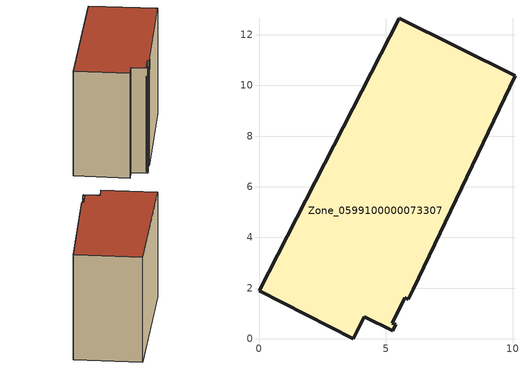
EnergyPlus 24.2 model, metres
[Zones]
Zone_0599100000073307
 floor ground (C_G): 4.14,0.87 3.72,0 0,1.91 5.53,12.65 10.09,10.37 6.07,1.95 5.88,1.56 5.74,1.63 5.25,0.62 5.39,0.58 5.27,0.32 z0
 wall outside (C_F): 5.53,12.65 0,1.91 3.72,0 4.14,0.87 5.27,0.32 5.39,0.58 5.25,0.62 5.74,1.63 5.88,1.56 6.07,1.95 10.09,10.37 5.53,12.65 z0:8.38
 roof outside (C_R): 5.27,0.32 5.39,0.58 5.25,0.62 5.74,1.63 5.88,1.56 6.07,1.95 10.09,10.37 5.53,12.65 0,1.91 3.72,0 4.14,0.87 z8.38
[BUILDING]
Pand.0599100000073307: North Axis=0; Terrain=City; Loads Convergence Tolerance Value=0.04; Temperature Convergence Tolerance Value=0.4; Solar Distribution=FullExterior; Maximum Number of Warmup Days=25; Minimum Number of Warmup Days=1
[Site:Location]
Rotterdam.The.Hague.AP_ZH_NLD Design_Conditions: Latitude=51.96; Longitude=4.45; Time Zone=1; Elevation=-4.5
[SITE:GROUNDTEMPERATURE:BUILDINGSURFACE]
18, 18, 18, 18, 18, 18, 18, 18, 18, 18, 18, 18
[MATERIAL] Thermal Absorptance=0.9; Solar Absorptance=0.7; Visible Absorptance=0.7
Name | Roughness | Thickness | Conductivity | Density | Specific Heat
G.TI.1975-1991 | MediumSmooth | 0.15 | 0.288461 | 540 | 1210
F.TI.1975-1991 | Rough | 0.3 | 0.230769 | 1920 | 840
R.TI.1975-1991 | MediumRough | 0.2 | 0.153846 | 1500 | 1000
[CONSTRUCTION]
C_G: G.TI.1975-1991
C_F: F.TI.1975-1991
C_R: R.TI.1975-1991
[ZONE]
Zone_0599100000073307: Type=1; Multiplier=1; Ceiling Height=Autocalculate; Volume=Autocalculate; Floor Area=autocalculate; Part of Total Floor Area=Yes
[ZONEINFILTRATION:DESIGNFLOWRATE]
Infil_Zone_0599100000073307: Zone or ZoneList or Space or SpaceList=Zone_0599100000073307; Schedule=AlwaysOn; Design Flow Rate Calculation Method=Flow/Area; Flow Rate per Floor Area=0.003; Constant Term Coefficient=1; Temperature Term Coefficient=0; Velocity Term Coefficient=0; Velocity Squared Term Coefficient=0
[HVACTEMPLATE:ZONE:IDEALLOADSAIRSYSTEM]
Zone_0599100000073307: Maximum Heating Supply Air Temperature=50; Minimum Cooling Supply Air Temperature=13; Maximum Heating Supply Air Humidity Ratio=0.0156; Minimum Cooling Supply Air Humidity Ratio=0.0077; Heating Limit=NoLimit; Cooling Limit=NoLimit; Dehumidification Control Type=ConstantSensibleHeatRatio; Cooling Sensible Heat Ratio=0.7; Dehumidification Setpoint=60; Humidification Control Type=None; Humidification Setpoint=30; Outdoor Air Method=None; Outdoor Air Flow Rate per Person=0.00944; Outdoor Air Flow Rate per Zone Floor Area=0; Outdoor Air Flow Rate per Zone=0; Demand Controlled Ventilation Type=None; Outdoor Air Economizer Type=NoEconomizer; Heat Recovery Type=None; Sensible Heat Recovery Effectiveness=0.7; Latent Heat Recovery Effectiveness=0.65
[ZONECONTROL:THERMOSTAT]
ThermostatControl_Zone_0599100000073307: Zone or ZoneList=Zone_0599100000073307; Control Type Schedule=DualSetpointControlType; Control 1=Thermostat_Zone_0599100000073307; Temperature Difference Between Cutout And Setpoint=0
[THERMOSTATSETPOINT:DUALSETPOINT]
Thermostat_Zone_0599100000073307: Heating Setpoint Temperature Schedule=HeatingSetpoint_Zone_0599100000073307; Cooling Setpoint Temperature Schedule=CoolingSetpoint_Zone_0599100000073307
[SCHEDULE:COMPACT]
HeatingSetpoint_Zone_0599100000073307: Through: 12/31, For: AllDays, Until: 24:00, 21
CoolingSetpoint_Zone_0599100000073307: Through: 12/31, For: AllDays, Until: 24:00, 24
DualSetpointControlType: Through: 12/31, For: AllDays, Until: 24:00, 4
AlwaysOn: Through: 12/31, For: AllDays, Until: 24:00, 1
